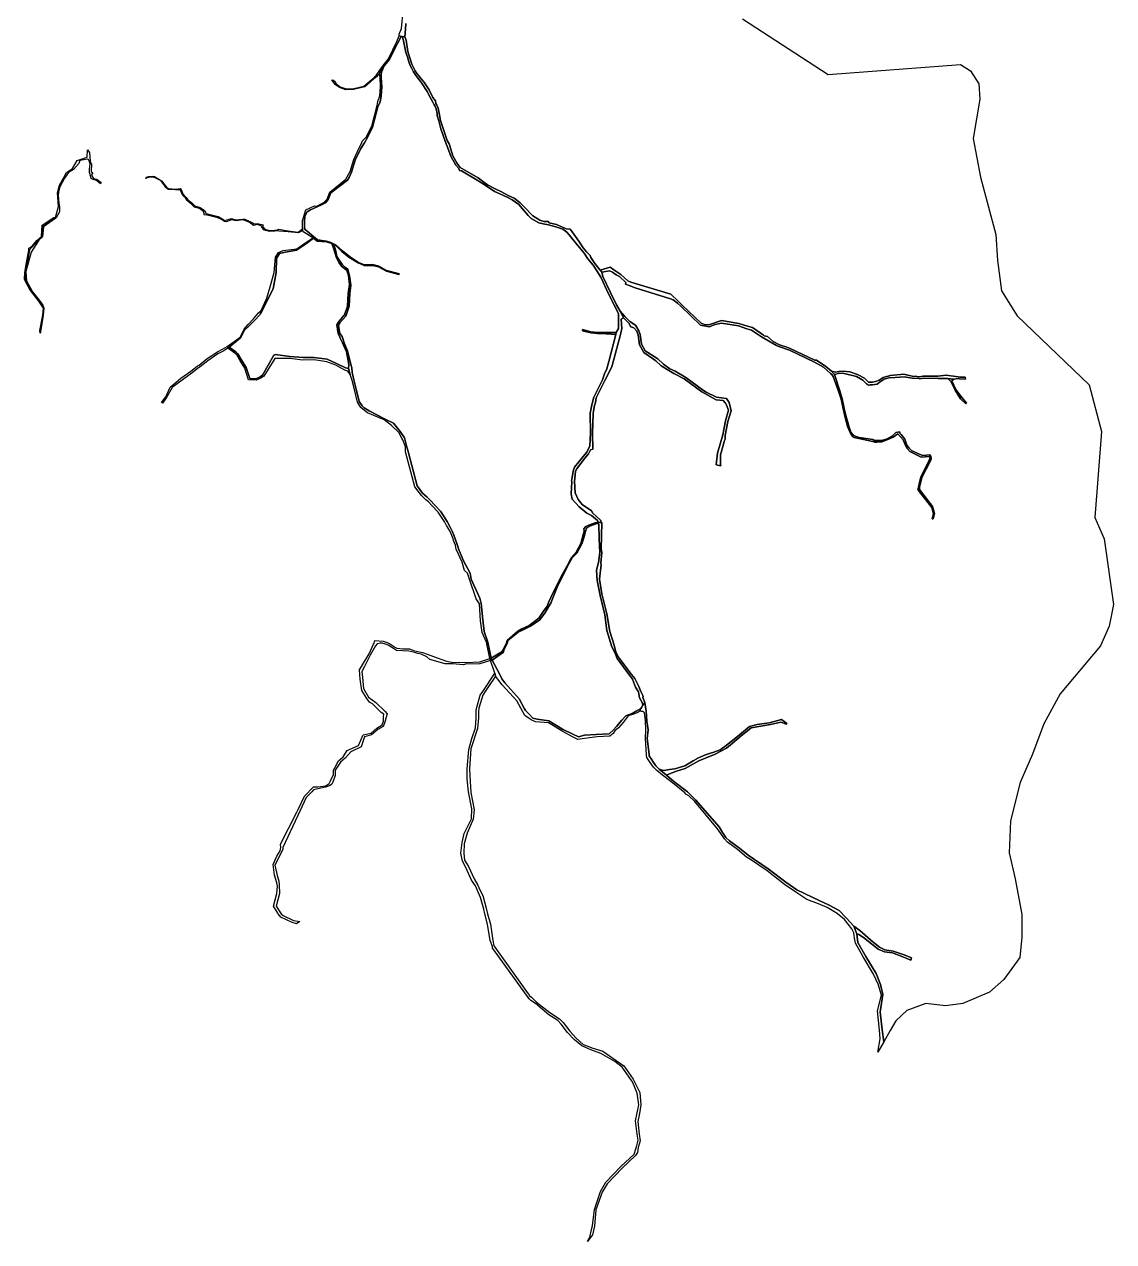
# Model space of a CAD drawing. Extents: x 548434 to 553028, y 1835063 to 1842282.
# Drawn here: x 550827 to 552279, y 1835063 to 1836686 of the extents above; entities that cross this region are included whole.
import ezdxf

# ---------------------------------------------------------------- set-up
doc = ezdxf.new("R2010")
doc.units = 0
doc.layers.add('Level 23', color=7, linetype='Continuous')

msp = doc.modelspace()

# ---------------------------------------------------------------- linework, layer by layer
at = {"layer": 'Level 23'}
for points in [[(551335.949, 1836686.9), (551335.32, 1836679.44), (551334.64, 1836669.19), (551330.75, 1836669.78), (551329.76, 1836669.53), (551327.09, 1836670.34), (551327.09, 1836672.77), (551330.19, 1836680.15), (551332.22, 1836703.25)], [(551784.3, 1836693.11), (551898.44, 1836618.73), (552074.65, 1836632.01), (552087.94, 1836623.93), (552099.34, 1836606.35), (552100.78, 1836585.91), (552091.76, 1836533.64), (552101.63, 1836482.02), (552121.77, 1836405.71), (552124.14, 1836371.02), (552129.36, 1836330.63), (552150.18, 1836296.97), (552246.17, 1836205.21), (552262.78, 1836142.99), (552253.61, 1836028.26), (552266.25, 1836000), (552278.87, 1835912.33), (552273.06, 1835883.28), (552261.45, 1835857.13), (552207.74, 1835793.22), (552185.76, 1835752.98), (552170.57, 1835712.82), (552154.3, 1835674.82), (552141.28, 1835623.8), (552139.52, 1835581.17), (552147.8, 1835546.73), (552156.48, 1835498.97), (552156.48, 1835468.57), (552153.82, 1835441.74), (552132.62, 1835412.44), (552113.43, 1835395.26), (552078.1, 1835380.11), (552054.88, 1835377.08), (552028.63, 1835380.11), (552003.39, 1835371.02), (551988.82, 1835357.22), (551980.91, 1835344.25), (551972.4612, 1835329.0264), (551970.38, 1835345.11), (551967.71, 1835369.01), (551971.43, 1835392.17), (551968.34, 1835405.76), (551962.61, 1835420.41), (551948.84, 1835443.19), (551938.13, 1835461.59), (551936.98, 1835469.07), (551936.76, 1835472.97), (551939.22, 1835472.18), (551945.51, 1835468.14), (551956.34, 1835459.93), (551965.13, 1835452.65), (551973.37, 1835449.35), (551984.32, 1835447.68), (551997.97, 1835442.66), (552008.7, 1835437.88), (552009.4, 1835441.06), (551999.62, 1835444.99), (551985.02, 1835450.28), (551974.17, 1835451.82), (551966.94, 1835455.21), (551958.34, 1835462), (551940.51, 1835477.47), (551932.61, 1835483.24), (551922.28, 1835494.68), (551913.07, 1835504.27), (551898.87, 1835511.77), (551887.3, 1835517.08), (551856.87, 1835531.7), (551842.19, 1835542.13), (551818.68, 1835559.78), (551791.86, 1835578.29), (551780.16, 1835587.42), (551766.81, 1835597), (551762.29, 1835601.79), (551757.6, 1835608.34), (551753.28, 1835615.64), (551721.73, 1835651.84), (551711.15, 1835662.57), (551692.91, 1835676.14), (551683.27, 1835684.94), (551686.98, 1835686.43), (551696.47, 1835689.86), (551707.98, 1835693.46), (551718.2, 1835699.52), (551726.04, 1835703.98), (551736.16, 1835707.96), (551747.97, 1835712.74), (551762.92, 1835720.65), (551781.93, 1835736.51), (551795.82, 1835747.62), (551821.49, 1835752.48), (551835.58, 1835755.45), (551842.87, 1835752.51), (551843.46, 1835753.42), (551836.28, 1835758.79), (551820.1, 1835754.67), (551803.85, 1835752.15), (551793.85, 1835749.82), (551780.42, 1835738.4), (551777.76, 1835736.38), (551760.73, 1835722.77), (551754.43, 1835718.67), (551746.03, 1835715.54), (551741.89, 1835714.04), (551734.86, 1835711.87), (551725.81, 1835707.93), (551718.54, 1835703.64), (551707.48, 1835696.99), (551694.11, 1835692.98), (551687.25, 1835692.26), (551680.08, 1835691.1), (551677.32, 1835691.36), (551673.38, 1835692.88), (551668.84, 1835697.18), (551664.69, 1835703.06), (551662.05, 1835707.29), (551661.4, 1835708.5), (551660.08, 1835710.72), (551659.85, 1835712.83), (551657.34, 1835733.41), (551658.82, 1835745.32), (551656.91, 1835756.9), (551655.86, 1835770.19), (551654.01, 1835781.72), (551651.57, 1835788.24), (551651.82, 1835789.65), (551651.5, 1835791.06), (551649.01, 1835796.21), (551646.04, 1835802.99), (551640.79, 1835813.64), (551636.48, 1835818.89), (551618.98, 1835842.25), (551615.39, 1835848.67), (551613.17, 1835858.01), (551607.64, 1835876.45), (551603.53, 1835899.66), (551597, 1835926.62), (551593.91, 1835945.88), (551596.15, 1835965.44), (551595.74, 1835967.45), (551597.09, 1835981.82), (551596.13, 1835986.68), (551596.85, 1836020.94), (551594.85, 1836025), (551584.72, 1836033.83), (551582.999, 1836037.1), (551570.93, 1836045.68), (551565.61, 1836052.12), (551561.42, 1836061.08), (551560.52, 1836076.91), (551562.04, 1836089.7), (551563.38, 1836092.89), (551574.06, 1836107.36), (551579.12, 1836113.09), (551581.81, 1836118.27), (551585.05, 1836119.51), (551584.51, 1836140.32), (551585.28, 1836167.35), (551587.23, 1836177.43), (551588.4, 1836181.68), (551589.5, 1836187.72), (551601.03, 1836211.14), (551610.318, 1836229.249), (551621.6, 1836272.205), (551623.575, 1836280.446), (551622.77, 1836292.63), (551625.995, 1836294.614), (551632.828, 1836287.453), (551635.594, 1836282.44), (551639.392, 1836281.356), (551643.54, 1836276.72), (551645.38, 1836272.02), (551646.89, 1836258.49), (551652.9, 1836248.11), (551665.89, 1836239.41), (551669.05, 1836237.1), (551676.06, 1836230.58), (551686.1, 1836224.16), (551692.69, 1836220.46), (551706.82, 1836213.01), (551730.33, 1836195.72), (551734.13, 1836193.54), (551749.41, 1836185.27), (551758.77, 1836184.47), (551761.27, 1836181.12), (551762.12, 1836180.2), (551765.57, 1836171.44), (551761.55, 1836157.34), (551758.21, 1836138.53), (551750.96, 1836114.16), (551749.418, 1836098.397), (551755.32, 1836097.24), (551754.96, 1836098.49), (551754.98, 1836111.77), (551760.57, 1836130.92), (551761.06, 1836132.85), (551761.2, 1836137.72), (551764.64, 1836156.32), (551769.045, 1836170.648), (551766.46, 1836181.62), (551763, 1836186.94), (551749.91, 1836188.5), (551736.11, 1836195.51), (551732.5, 1836197.68), (551708.76, 1836215), (551694.45, 1836223.22), (551687.51, 1836226.65), (551678.99, 1836232.79), (551671.43, 1836239.81), (551670.28, 1836240.78), (551654.59, 1836250.58), (551649.75, 1836259.28), (551648.05, 1836272.09), (551646.327, 1836277.257), (551641.692, 1836284.778), (551634.249, 1836289.51), (551627.519, 1836296.285), (551621.216, 1836303.376), (551616.641, 1836311.892), (551608.29, 1836328.253), (551598.38, 1836349.8), (551596.97, 1836355.37), (551607.13, 1836356.95), (551611.02, 1836355.4), (551615.93, 1836351.83), (551620.34, 1836349.72), (551628.79, 1836341.62), (551628.31, 1836339.34), (551633.42, 1836337.57), (551641.33, 1836334.58), (551688.441, 1836319.799), (551691.968, 1836318.404), (551697.57, 1836313.914), (551702.839, 1836309.5), (551728.25, 1836284.88), (551739.74, 1836282.59), (551748.11, 1836285.68), (551756.33, 1836287.51), (551779.23, 1836283.86), (551790.34, 1836279.87), (551796.35, 1836278.2), (551809.55, 1836269.27), (551829.59, 1836257.38), (551832.8, 1836256.36), (551846.79, 1836251.23), (551879.57, 1836235.62), (551892.33, 1836228.53), (551901.5, 1836220.24), (551903.52, 1836218.79), (551905.14, 1836216.12), (551912.44, 1836196.66), (551915.76, 1836186.2), (551918.35, 1836173.48), (551921.03, 1836161.68), (551922.98, 1836154.82), (551924.21, 1836149.57), (551927.86, 1836141.67), (551931.36, 1836135.68), (551933.1, 1836135.1), (551939.19, 1836133.41), (551957.94, 1836129.71), (551960.48, 1836128.87), (551963.27, 1836128.72), (551969.94, 1836128.99), (551977.91, 1836132.06), (551985.18, 1836135.38), (551991.4, 1836139.96), (551998.51, 1836131.73), (552001.33, 1836124.13), (552003.78, 1836120.16), (552007.51, 1836116.31), (552022.32, 1836108.9), (552032.99, 1836109.78), (552034.19, 1836108.22), (552033, 1836104.44), (552022.1, 1836082.33), (552018.91, 1836068.88), (552017.96, 1836065.27), (552019.06, 1836064.42), (552036.61, 1836041.64), (552038.7, 1836033.16), (552036.95, 1836026.59), (552038.36, 1836026.28), (552040.1, 1836033.38), (552037.32, 1836042.97), (552020.29, 1836065.39), (552020.06, 1836068.69), (552023.43, 1836081.56), (552034.99, 1836103.61), (552035.62, 1836106.3), (552035.35, 1836109.78), (552033.91, 1836111.66), (552024.84, 1836110.89), (552018.82, 1836113.37), (552009.36, 1836117.81), (552006.25, 1836120.79), (552003.41, 1836124.58), (552000.44, 1836132.55), (551995.65, 1836138.91), (551994, 1836140.66), (551994.15, 1836142.51), (551988.76, 1836141.55), (551984.15, 1836137.12), (551977.22, 1836133.28), (551969.97, 1836130.98), (551964.16, 1836130.72), (551960.05, 1836130.8), (551957.88, 1836132.07), (551939.67, 1836135.04), (551932.31, 1836137.79), (551928.68, 1836141.89), (551926.22, 1836149.84), (551924.51, 1836155.15), (551922.4, 1836162.27), (551919.77, 1836173.54), (551917.04, 1836186.69), (551913.99, 1836197.18), (551907.52, 1836217.45), (551907.09, 1836219.13), (551913.58, 1836220.53), (551919.95, 1836220.28), (551936.23, 1836216.31), (551944.6, 1836211.17), (551949.73, 1836206.67), (551952.12, 1836204.51), (551954.57, 1836205), (551957.46, 1836205), (551960.89, 1836205.7), (551963.83, 1836206.24), (551966.91, 1836208.59), (551972.92, 1836212.87), (551980.85, 1836214.74), (551982.06, 1836214.52), (551999.97, 1836215.64), (552010.34, 1836214.09), (552019.94, 1836213.59), (552020.79, 1836213.2), (552025.2, 1836214.11), (552045.04, 1836213.54), (552057.94, 1836213.65), (552061.8, 1836209.76), (552067.57, 1836197.82), (552075.03, 1836186.46), (552082.09, 1836179.69), (552082.84, 1836180.73), (552075.48, 1836189.86), (552068.66, 1836198.97), (552063.43, 1836210.5), (552066.04, 1836212.58), (552071.62, 1836213.74), (552073.5, 1836213.18), (552081.62, 1836212.78), (552080.97, 1836215.15), (552074.07, 1836215.47), (552071.8, 1836215.85), (552055.56, 1836217.88), (552044.49, 1836216.74), (552025.08, 1836216.76), (552019.2, 1836216), (552014.58, 1836216.66), (552012.37, 1836216.26), (551999.34, 1836219.37), (551981.11, 1836217.79), (551978.3, 1836216.89), (551976.11, 1836216.42), (551973.62, 1836215.47), (551971.86, 1836214.87), (551966.55, 1836211.57), (551961.76, 1836209.58), (551957.49, 1836208.5), (551952.24, 1836208.67), (551946.92, 1836213.98), (551937.76, 1836218.99), (551927.41, 1836222.4), (551918.51, 1836223.45), (551912.64, 1836223), (551908.14, 1836222.24), (551903.13, 1836223.25), (551895.25, 1836229.64), (551882.98, 1836238.06), (551880.81, 1836237.94), (551847.77, 1836253.64), (551844.91, 1836254.94), (551833.46, 1836258.63), (551825.06, 1836263.08), (551817.68, 1836269.46), (551813.44, 1836270.47), (551812.15, 1836271.44), (551797.58, 1836281.48), (551791.02, 1836283.36), (551779.54, 1836287.01), (551756.35, 1836290.84), (551739.54, 1836285.14), (551733.66, 1836285.46), (551729.129, 1836287.266), (551704.175, 1836311.322), (551699.05, 1836316.109), (551688.692, 1836325.934), (551635.4, 1836342.04), (551631.67, 1836343.93), (551622.43, 1836352.07), (551613.04, 1836358.69), (551608.08, 1836361.85), (551594.84, 1836358.23), (551587.49, 1836367.03), (551582.05, 1836375.1), (551581.32, 1836377.63), (551576.68, 1836382.28), (551572.22, 1836387.95), (551566.07, 1836396.5), (551557.49, 1836409.25), (551554.57, 1836412.61), (551549.21, 1836413.3), (551536.46, 1836418.7), (551526.59, 1836421.18), (551525.29, 1836422.81), (551519.51, 1836422.8), (551514.22, 1836424.8), (551505.19, 1836430.28), (551501.34, 1836433.88), (551496.38, 1836439.38), (551487.98, 1836447.99), (551479.91, 1836453.8), (551473.11, 1836456.95), (551462.44, 1836463), (551455.59, 1836465.96), (551444.59, 1836472), (551441.45, 1836473.92), (551432.28, 1836480.95), (551408.3, 1836495.11), (551404.3, 1836500.13), (551398.2, 1836510.49), (551394.02, 1836525.16), (551393.31, 1836526.65), (551390.68, 1836531.07), (551382.06, 1836557.45), (551380.21, 1836567.38), (551378.67, 1836574.07), (551376.96, 1836578.19), (551375.79, 1836580.28), (551375.13, 1836583.68), (551371.59, 1836588.2), (551366.83, 1836598.3), (551359.9, 1836609.18), (551358.774, 1836610.188), (551356.26, 1836613.07), (551353.35, 1836616.87), (551350.42, 1836620.21), (551348.22, 1836623.62), (551345.78, 1836628.15), (551343.62, 1836632.57), (551340.37, 1836643.74), (551338.5, 1836649.4), (551336.12, 1836664.71), (551334.64, 1836669.19), (551335.32, 1836679.44), (551335.949, 1836686.9)]]:
    msp.add_lwpolyline(points, dxfattribs=at)
for points in [[(551212.58, 1836402.77), (551218.02, 1836398.34), (551217.64, 1836396.62), (551213.08, 1836400.36), (551211.9405, 1836401.2489), (551199.896, 1836408.559), (551198.228, 1836410.879), (551198.009, 1836413.212), (551197.92, 1836423.69), (551202.55, 1836438.36), (551213.94, 1836443.63), (551217.17, 1836443.51), (551223.74, 1836447.02), (551226.89, 1836448.86), (551231.11, 1836452.78), (551234.48, 1836462.22), (551255.62, 1836479.25), (551261.6, 1836489.74), (551264.702, 1836500), (551266.34, 1836505.42), (551273.66, 1836520.96), (551277.14, 1836527.62), (551277.66, 1836529.81), (551282.95, 1836535.31), (551290.61, 1836549.92), (551297.78, 1836577.53), (551298.52, 1836583), (551301.11, 1836590.45), (551302.05, 1836602.12), (551301.51, 1836615.74), (551300.84, 1836618.72), (551301.18, 1836620.9), (551305.49, 1836631.1), (551312.79, 1836639.71), (551323.64, 1836663), (551327.09, 1836670.34), (551329.76, 1836669.53), (551319.22, 1836650.16), (551313.98, 1836638.69), (551306.87, 1836630.53), (551303.47, 1836622.21), (551302.94, 1836618.35), (551302.74, 1836614.83), (551303.72, 1836602.4), (551303.02, 1836589.79), (551301.57, 1836582.32), (551298.46, 1836575.66), (551291.15, 1836548.67), (551284.48, 1836534.76), (551280.8, 1836527.9), (551275.81, 1836520.23), (551268.31, 1836504.48), (551263.19, 1836488.52), (551260.224, 1836481.639), (551257.94, 1836478), (551235.88, 1836460.93), (551232.48, 1836452.06), (551228.75, 1836447.76), (551223.49, 1836445.03), (551217.75, 1836442.52), (551208.57, 1836438.32), (551204.44, 1836435.79), (551201.37, 1836430.04), (551200.62, 1836421.9), (551200.638, 1836413.655), (551201.79, 1836412.425)], [(551330.75, 1836669.78), (551331.13, 1836668.6), (551332.82, 1836663.72), (551335.853, 1836648.399), (551337.85, 1836642.25), (551339.78, 1836635.82), (551341.38, 1836631.11), (551343.56, 1836626.81), (551346.08, 1836622.24), (551348.14, 1836618.88), (551350.84, 1836615.28), (551354.16, 1836611.49), (551356.83, 1836607.9), (551363.98, 1836596.33), (551369.17, 1836586.87), (551371.85, 1836582.13), (551373.48, 1836578.39), (551374.35, 1836577.14), (551376.14, 1836573), (551377.7, 1836566.76), (551377.69, 1836564.39), (551379.55, 1836556.95), (551382.31, 1836546.24), (551388.05, 1836530.14), (551396.33, 1836509.27), (551402.45, 1836498.09), (551406.31, 1836493.37), (551407.32, 1836491.04), (551410.13, 1836490.28), (551432.87, 1836476.65), (551440.2, 1836472.16), (551453.84, 1836463.05), (551460.92, 1836459.7), (551471.71, 1836454.72), (551477.61, 1836451.65), (551486.42, 1836445.37), (551498.74, 1836431.01), (551502.69, 1836426.87), (551513.14, 1836421.24), (551518.64, 1836419.63), (551525.85, 1836418.55), (551535.74, 1836415.94), (551545, 1836412.57), (551550.47, 1836408.9), (551553.48, 1836405.2), (551556.96, 1836400.55), (551562.68, 1836393.73), (551568.95, 1836386.08), (551573.3, 1836380.47), (551578.32, 1836373.21), (551585.17, 1836364.6), (551590.16, 1836357.08), (551595.47, 1836348.51), (551605.636, 1836326.406), (551619.12, 1836300.29), (551618.928, 1836280.339), (551616.065, 1836274.935), (551609.584, 1836274.837), (551602.815, 1836274.9), (551591.35, 1836274.892), (551582.425, 1836275.732), (551574.059, 1836277.882), (551571.711, 1836279.132), (551570.51, 1836278.08), (551572.97, 1836276.77), (551582.513, 1836274.317), (551590.964, 1836273.661), (551602.763, 1836273.019), (551609.156, 1836272.749), (551615.387, 1836272.26), (551606.318, 1836236.393), (551603.462, 1836226.606), (551600.57, 1836219.892), (551597.78, 1836211.96), (551586.09, 1836188.69), (551583.58, 1836178.54), (551581.56, 1836167.24), (551581.65, 1836140.82), (551581.01, 1836123.25), (551579.08, 1836120.33), (551577.01, 1836115.16), (551572.17, 1836109.58), (551560.31, 1836095.36), (551558.85, 1836089.98), (551557.11, 1836079.02), (551556.66, 1836077.22), (551557.07, 1836075.73), (551555.96, 1836059.69), (551557.44, 1836052.67), (551566.86, 1836042.37), (551577.135, 1836034.116), (551583, 1836031.05), (551591.27, 1836024.24), (551591.95, 1836021.87), (551587.89, 1836021.13), (551581.74, 1836019.09), (551575.45, 1836016.29), (551572.76, 1836013), (551573.17, 1836010.56), (551572.316, 1836006.848), (551568.96, 1835993.48), (551562.86, 1835982.05), (551556.08, 1835974.36), (551552.78, 1835967.84), (551542.09, 1835948.77), (551528.96, 1835921.68), (551526.31, 1835915.98), (551523.94, 1835909.97), (551519.19, 1835903.39), (551512.9, 1835894.26), (551500, 1835884.33), (551490.33, 1835879.94), (551485.16, 1835876.77), (551470.78, 1835864.27), (551470.01, 1835860.95), (551465.48, 1835851.98), (551463.61, 1835849.11), (551458.44, 1835846.05), (551449.26, 1835840.53), (551445.16, 1835862.02), (551440.34, 1835876.39), (551438.32, 1835891.87), (551436.12, 1835913.46), (551434.2, 1835920.94), (551422.94, 1835946.04), (551421.46, 1835954.03), (551412.5, 1835970.33), (551405.76, 1835986.56), (551405.57, 1835988.43), (551403.86, 1835993.63), (551399.66, 1836004.72), (551397.34, 1836010.17), (551394.8, 1836015.52), (551390.88, 1836022.9), (551381.93, 1836036.76), (551374.39, 1836044.93), (551368.17, 1836051.47), (551364.21, 1836055.3), (551358.15, 1836060.67), (551350.816, 1836070.556), (551338.8, 1836116.42), (551336.56, 1836123.94), (551334.07, 1836134.39), (551328.36, 1836143.09), (551319.43, 1836153.98), (551308.39, 1836159.53), (551287.12, 1836170.7), (551280.44, 1836174.65), (551277.64, 1836177), (551273.69, 1836182.99), (551269.71, 1836199.24), (551266.38, 1836211.88), (551264.55, 1836219.86), (551264.312, 1836221.535), (551263.6, 1836228.03), (551262.32, 1836232.23), (551257.99, 1836250.64), (551253.64, 1836261.35), (551250.77, 1836269.77), (551247.71, 1836273.8), (551245.98, 1836283.88), (551247.91, 1836287.61), (551255.64, 1836296.57), (551260.3, 1836310.09), (551261.33, 1836326.76), (551262.51, 1836338.16), (551260.83, 1836350.29), (551258.46, 1836359.43), (551255.27, 1836361.66), (551251.6, 1836364.92), (551248.06, 1836369.36), (551243.69, 1836376.08), (551242.22, 1836385.11), (551239.831, 1836392.136), (551242.71, 1836390.74), (551250.56, 1836382.91), (551259.72, 1836375.21), (551272.45, 1836367.65), (551280.09, 1836364.1), (551291.73, 1836364.19), (551299.37, 1836362.63), (551310, 1836356.88), (551326.36, 1836352.07), (551327.42, 1836353.31), (551310.21, 1836357.48), (551299.71, 1836363.24), (551291.5, 1836365.6), (551280.31, 1836365.08), (551272.51, 1836368.36), (551260.79, 1836376.18), (551251.17, 1836383.97), (551242.76, 1836391.48), (551235.96, 1836394.71), (551230.17, 1836396.8), (551218.02, 1836398.34), (551212.58, 1836402.77), (551201.79, 1836412.425), (551200.638, 1836413.655), (551200.62, 1836421.9), (551201.37, 1836430.04), (551204.44, 1836435.79), (551208.57, 1836438.32), (551217.75, 1836442.52), (551223.49, 1836445.03), (551228.75, 1836447.76), (551232.48, 1836452.06), (551235.88, 1836460.93), (551257.94, 1836478), (551260.224, 1836481.639), (551263.19, 1836488.52), (551268.31, 1836504.48), (551275.81, 1836520.23), (551280.8, 1836527.9), (551284.48, 1836534.76), (551291.15, 1836548.67), (551298.46, 1836575.66), (551301.57, 1836582.32), (551303.02, 1836589.79), (551303.72, 1836602.4), (551302.74, 1836614.83), (551302.94, 1836618.35), (551303.47, 1836622.21), (551306.87, 1836630.53), (551313.98, 1836638.69), (551319.22, 1836650.16), (551329.76, 1836669.53)], [(551594.85, 1836025), (551596.85, 1836020.94), (551591.95, 1836021.87), (551591.27, 1836024.24), (551583, 1836031.05), (551577.135, 1836034.116), (551566.86, 1836042.37), (551557.44, 1836052.67), (551555.96, 1836059.69), (551557.07, 1836075.73), (551556.66, 1836077.22), (551557.11, 1836079.02), (551558.85, 1836089.98), (551560.31, 1836095.36), (551572.17, 1836109.58), (551577.01, 1836115.16), (551579.08, 1836120.33), (551581.01, 1836123.25), (551581.65, 1836140.82), (551581.56, 1836167.24), (551583.58, 1836178.54), (551586.09, 1836188.69), (551597.78, 1836211.96), (551600.57, 1836219.892), (551603.462, 1836226.606), (551606.318, 1836236.393), (551615.387, 1836272.26), (551616.065, 1836274.935), (551618.928, 1836280.339), (551619.12, 1836300.29), (551605.636, 1836326.406), (551595.47, 1836348.51), (551590.16, 1836357.08), (551585.17, 1836364.6), (551578.32, 1836373.21), (551573.3, 1836380.47), (551568.95, 1836386.08), (551562.68, 1836393.73), (551556.96, 1836400.55), (551553.48, 1836405.2), (551550.47, 1836408.9), (551545, 1836412.57), (551535.74, 1836415.94), (551525.85, 1836418.55), (551518.64, 1836419.63), (551513.14, 1836421.24), (551502.69, 1836426.87), (551498.74, 1836431.01), (551486.42, 1836445.37), (551477.61, 1836451.65), (551471.71, 1836454.72), (551460.92, 1836459.7), (551453.84, 1836463.05), (551440.2, 1836472.16), (551432.87, 1836476.65), (551410.13, 1836490.28), (551407.32, 1836491.04), (551406.31, 1836493.37), (551402.45, 1836498.09), (551396.33, 1836509.27), (551388.05, 1836530.14), (551382.31, 1836546.24), (551379.55, 1836556.95), (551377.69, 1836564.39), (551377.7, 1836566.76), (551376.14, 1836573), (551374.35, 1836577.14), (551373.48, 1836578.39), (551371.85, 1836582.13), (551369.17, 1836586.87), (551363.98, 1836596.33), (551356.83, 1836607.9), (551354.16, 1836611.49), (551350.84, 1836615.28), (551348.14, 1836618.88), (551346.08, 1836622.24), (551343.56, 1836626.81), (551341.38, 1836631.11), (551339.78, 1836635.82), (551337.85, 1836642.25), (551335.853, 1836648.399), (551332.82, 1836663.72), (551331.13, 1836668.6), (551330.75, 1836669.78), (551334.64, 1836669.19), (551336.12, 1836664.71), (551338.5, 1836649.4), (551340.37, 1836643.74), (551343.62, 1836632.57), (551345.78, 1836628.15), (551348.22, 1836623.62), (551350.42, 1836620.21), (551353.35, 1836616.87), (551356.26, 1836613.07), (551358.774, 1836610.188), (551359.9, 1836609.18), (551366.83, 1836598.3), (551371.59, 1836588.2), (551375.13, 1836583.68), (551375.79, 1836580.28), (551376.96, 1836578.19), (551378.67, 1836574.07), (551380.21, 1836567.38), (551382.06, 1836557.45), (551390.68, 1836531.07), (551393.31, 1836526.65), (551394.02, 1836525.16), (551398.2, 1836510.49), (551404.3, 1836500.13), (551408.3, 1836495.11), (551432.28, 1836480.95), (551441.45, 1836473.92), (551444.59, 1836472), (551455.59, 1836465.96), (551462.44, 1836463), (551473.11, 1836456.95), (551479.91, 1836453.8), (551487.98, 1836447.99), (551496.38, 1836439.38), (551501.34, 1836433.88), (551505.19, 1836430.28), (551514.22, 1836424.8), (551519.51, 1836422.8), (551525.29, 1836422.81), (551526.59, 1836421.18), (551536.46, 1836418.7), (551549.21, 1836413.3), (551554.57, 1836412.61), (551557.49, 1836409.25), (551566.07, 1836396.5), (551572.22, 1836387.95), (551576.68, 1836382.28), (551581.32, 1836377.63), (551582.05, 1836375.1), (551587.49, 1836367.03), (551594.84, 1836358.23), (551596.97, 1836355.37), (551598.38, 1836349.8), (551608.29, 1836328.253), (551616.641, 1836311.892), (551621.216, 1836303.376), (551625.995, 1836294.614), (551622.77, 1836292.63), (551623.575, 1836280.446), (551621.6, 1836272.205), (551610.318, 1836229.249), (551601.03, 1836211.14), (551589.5, 1836187.72), (551588.4, 1836181.68), (551587.23, 1836177.43), (551585.28, 1836167.35), (551584.51, 1836140.32), (551585.05, 1836119.51), (551581.81, 1836118.27), (551579.12, 1836113.09), (551574.06, 1836107.36), (551563.38, 1836092.89), (551562.04, 1836089.7), (551560.52, 1836076.91), (551561.42, 1836061.08), (551565.61, 1836052.12), (551570.93, 1836045.68), (551582.999, 1836037.1), (551584.72, 1836033.83)], [(551301.18, 1836620.9), (551296.67, 1836615.74), (551292.79, 1836612.78), (551281.19, 1836602.55), (551265.91, 1836598.69), (551255.69, 1836598.39), (551247.56, 1836601.51), (551241.77, 1836605.36), (551239.25, 1836608.65), (551237.24, 1836611.16), (551238.58, 1836611.87), (551240.76, 1836610.04), (551242.89, 1836606.36), (551248.49, 1836602.47), (551256.2, 1836599.86), (551266.45, 1836600.39), (551279.68, 1836603.36), (551292.92, 1836614.66), (551293.66, 1836615.24), (551296.14, 1836617.62), (551301.27, 1836624.64), (551305.49, 1836631.1)], [(550838.43, 1836329.06), (550847.28, 1836318.21), (550851.9, 1836311.31), (550853.39, 1836307.16), (550852.69, 1836297.92), (550849.47, 1836278.68), (550849.16, 1836276.83), (550849.16, 1836274.39), (550848.84, 1836274.32), (550848.52, 1836274.25), (550847.96, 1836277.76), (550852.29, 1836298.16), (550852.77, 1836307.42), (550846.62, 1836316.74), (550834.73, 1836332.44), (550827.48, 1836345.46), (550828.01, 1836354.82), (550830.78, 1836370.33), (550833.27, 1836384.31), (550833.53, 1836387.26), (550837.5, 1836389.79), (550843.93, 1836397.7), (550850.24, 1836402.75), (550851.01, 1836418.24), (550866.91, 1836428.41), (550868.93, 1836428.19), (550872.97, 1836443.04), (550871.69, 1836461.15), (550874.46, 1836471.42), (550880.07, 1836481.51), (550883.77, 1836488.16), (550891.47, 1836493.48), (550897.67, 1836504.45), (550911.1, 1836508.8), (550911.4035, 1836518.3234), (550912.32, 1836517.13), (550914.43, 1836514.88), (550915.36, 1836503.49), (550916.7, 1836500), (550916.75, 1836499.87), (550916.28, 1836489.72), (550918.75, 1836487.9), (550917.08, 1836485.65), (550918.51, 1836481.54), (550919.63, 1836480.36), (550919.94, 1836480.13), (550924.58, 1836478.99), (550930.03, 1836475.05), (550928.76, 1836473.34), (550923.74, 1836477.67), (550918.96, 1836479.05), (550916.54, 1836480.3), (550915.97, 1836482.26), (550914.4, 1836488.29), (550914.48, 1836492.53), (550915.21, 1836499.89), (550915.17, 1836500), (550913.42, 1836504.98), (550911.49, 1836506.11), (550906.91, 1836505.23), (550901.24, 1836504.35), (550899.92, 1836500.39), (550899.59, 1836500), (550893.09, 1836492.32), (550886.08, 1836488.45), (550880.92, 1836480.57), (550874.71, 1836469.32), (550872.92, 1836462.55), (550872.97, 1836460.85), (550872.72, 1836458.1), (550872.72, 1836458.08), (550873.48, 1836446.9), (550874.45, 1836442.54), (550874.28, 1836435.61), (550869.9, 1836427.68), (550869.46, 1836427.37), (550869.2722, 1836427.2316), (550867.62, 1836427.73), (550851.97, 1836417.92), (550851.28, 1836402.68), (550846.74, 1836399.39), (550843.92, 1836396.57), (550837.81, 1836389.05), (550834.36, 1836384.97), (550828.88, 1836354.65), (550828.34, 1836344.61), (550835.39, 1836332.78)], [(551192.21, 1836408.5), (551198.009, 1836413.212), (551198.228, 1836410.879), (551192.71, 1836407.59), (551178.93, 1836409.3), (551166.87, 1836410.22), (551165.41, 1836410.49), (551161.14, 1836409.98), (551157.788, 1836409.858), (551154.3, 1836409.73), (551148.96, 1836410.78), (551146.7, 1836411.77), (551143.5, 1836416.23), (551142.89, 1836417.35), (551137.71, 1836419), (551132.7, 1836417.47), (551127.15, 1836421.91), (551121.14, 1836424.19), (551118.36, 1836425.04), (551109.53, 1836423.93), (551103.48, 1836425.1), (551096.52, 1836422.61), (551094.04, 1836422.9), (551090.03, 1836425.67), (551085.29, 1836427.92), (551069.34, 1836431.91), (551067.61, 1836431.39), (551066.35, 1836436.03), (551060.99, 1836440.31), (551053.96, 1836442.14), (551049.96, 1836446.1), (551048.7, 1836447.13), (551044.34, 1836451.05), (551042.37, 1836454.51), (551038.72, 1836457.74), (551037.53, 1836459.18), (551035.62, 1836464.84), (551028.79, 1836464.99), (551019.31, 1836465.77), (551016.11, 1836468.08), (551014.46, 1836470.41), (551009.78, 1836476.91), (551000.95, 1836481.69), (551000, 1836481.788), (550996.01, 1836482.2), (550991.3, 1836481.03), (550989.79, 1836480.22), (550989.01, 1836480.87), (550991.03, 1836482.5), (550992.96, 1836483.03), (550997.7, 1836483.52), (551000, 1836483.06), (551000.95, 1836482.87), (551010.23, 1836477.29), (551015.25, 1836470.78), (551016.68, 1836468.76), (551019.49, 1836466.98), (551028.73, 1836466.04), (551035.22, 1836467.12), (551036.1, 1836466.46), (551038.75, 1836459.93), (551043.15, 1836455.08), (551045.09, 1836451.81), (551048.9, 1836448.96), (551049.98, 1836448.2), (551051.43, 1836446.77), (551054.81, 1836443.69), (551061.7, 1836441.74), (551067.71, 1836437.69), (551069.75, 1836433.5), (551085.6, 1836429.64), (551090.46, 1836426.71), (551094.37, 1836424.22), (551103.51, 1836426.97), (551109.46, 1836425.19), (551118.22, 1836425.96), (551121.22, 1836425.88), (551127.89, 1836423.07), (551132.34, 1836420.51), (551133.04, 1836419.94), (551137.97, 1836420.34), (551145.46, 1836418.62), (551144.9, 1836416.2), (551147.33, 1836413.15), (551149.16, 1836412.24), (551154.3, 1836411.11), (551161.43, 1836411.3), (551164.66, 1836411.42), (551165.21, 1836411.39), (551166.07, 1836412.85), (551179.11, 1836410.43)], [(550838.43, 1836329.06), (550835.39, 1836332.78), (550828.34, 1836344.61), (550828.88, 1836354.65), (550834.36, 1836384.97), (550837.81, 1836389.05), (550843.92, 1836396.57), (550846.74, 1836399.39), (550851.28, 1836402.68), (550851.97, 1836417.92), (550867.62, 1836427.73), (550869.2722, 1836427.2316), (550869.27, 1836427.23), (550852.83, 1836415.6), (550851.7, 1836402.47), (550846.85, 1836397.96), (550836.64, 1836382.01), (550829.64, 1836356.1), (550830.27, 1836343.98)], [(551115.8, 1836268.27), (551100.391, 1836255.259), (551098.81, 1836253.92), (551093.18, 1836250.31), (551085.29, 1836246.41), (551072.15, 1836237.18), (551061.89, 1836228.95), (551059.43, 1836227.7), (551051.16, 1836221.24), (551024.64, 1836201.61), (551016.95, 1836188.1), (551011.38, 1836180.71), (551010.06, 1836181.59), (551015.9, 1836188.93), (551021.79, 1836201.89), (551029.54, 1836208.6), (551035.75, 1836213.98), (551049.33, 1836223.48), (551055.65, 1836228.32), (551057.97, 1836230.38), (551060.42, 1836231.55), (551071.18, 1836240.06), (551084.68, 1836248.93), (551091.61, 1836252.84), (551097.62, 1836256.37), (551110.18, 1836265.32), (551114.84, 1836268.51), (551120.4, 1836279.49), (551125.83, 1836285.38), (551132.87, 1836292.95), (551139.45, 1836301.24), (551142.91, 1836304.34), (551150.42, 1836320.69), (551155.09, 1836335.68), (551160.52, 1836355.09), (551162.03, 1836375.25), (551166.13, 1836381.37), (551172.38, 1836384.39), (551190.42, 1836386.67), (551201.35, 1836393.97), (551211.9405, 1836401.2489), (551213.08, 1836400.36), (551210.94, 1836399.21), (551202.16, 1836392.9), (551190.13, 1836384.65), (551173.01, 1836381.72), (551167.46, 1836380.18), (551163.27, 1836373.55), (551163.03, 1836355.04), (551159.08, 1836332.99), (551143.49, 1836302.62), (551142.04, 1836300.27), (551141.37, 1836298.52), (551134.45, 1836291.35), (551127, 1836283.78), (551120.97, 1836278.06)], [(551237.22, 1836393.4), (551240.14, 1836384.47), (551243.21, 1836374.52), (551246.88, 1836367.79), (551249.98, 1836363.4), (551254.19, 1836360.28), (551257.02, 1836357.39), (551259.16, 1836351.03), (551260.79, 1836338.77), (551259.15, 1836326.82), (551258.15, 1836310.1), (551253.93, 1836298.4), (551246.93, 1836289.94), (551243.75, 1836284.94), (551245.72, 1836273.76), (551247.9, 1836268.52), (551248.66, 1836266.26), (551251.19, 1836261.25), (551256.54, 1836249.36), (551259.75, 1836232.2), (551259.27, 1836226.93), (551255.22, 1836227.97), (551243.22, 1836233.7), (551231.02, 1836239.29), (551213.211, 1836241.415), (551199.05, 1836241.47), (551181.18, 1836242.89), (551161.44, 1836245.46), (551159.83, 1836244.79), (551144.922, 1836218.159), (551141.596, 1836215.601), (551136.115, 1836213.321), (551127.761, 1836213.597), (551123.232, 1836228.146), (551116.332, 1836238.914), (551112.123, 1836246.45), (551109.084, 1836249.14), (551100.391, 1836255.259), (551115.8, 1836268.27), (551120.97, 1836278.06), (551127, 1836283.78), (551134.45, 1836291.35), (551141.37, 1836298.52), (551142.04, 1836300.27), (551143.49, 1836302.62), (551159.08, 1836332.99), (551163.03, 1836355.04), (551163.27, 1836373.55), (551167.46, 1836380.18), (551173.01, 1836381.72), (551190.13, 1836384.65), (551202.16, 1836392.9), (551210.94, 1836399.21), (551213.08, 1836400.36), (551217.64, 1836396.62), (551230.06, 1836395.65)], [(551242.71, 1836390.74), (551239.831, 1836392.136), (551237.22, 1836393.4), (551230.06, 1836395.65), (551217.64, 1836396.62), (551218.02, 1836398.34), (551230.17, 1836396.8), (551235.96, 1836394.71), (551242.76, 1836391.48), (551251.17, 1836383.97), (551260.79, 1836376.18), (551272.51, 1836368.36), (551280.31, 1836365.08), (551291.5, 1836365.6), (551299.71, 1836363.24), (551310.21, 1836357.48), (551327.42, 1836353.31), (551326.36, 1836352.07), (551310, 1836356.88), (551299.37, 1836362.63), (551291.73, 1836364.19), (551280.09, 1836364.1), (551272.45, 1836367.65), (551259.72, 1836375.21), (551250.56, 1836382.91)], [(551239.831, 1836392.136), (551242.22, 1836385.11), (551243.69, 1836376.08), (551248.06, 1836369.36), (551251.6, 1836364.92), (551255.27, 1836361.66), (551258.46, 1836359.43), (551260.83, 1836350.29), (551262.51, 1836338.16), (551261.33, 1836326.76), (551260.3, 1836310.09), (551255.64, 1836296.57), (551247.91, 1836287.61), (551245.98, 1836283.88), (551247.71, 1836273.8), (551250.77, 1836269.77), (551253.64, 1836261.35), (551257.99, 1836250.64), (551262.32, 1836232.23), (551263.6, 1836228.03), (551264.312, 1836221.535), (551264.55, 1836219.86), (551266.38, 1836211.88), (551269.71, 1836199.24), (551273.69, 1836182.99), (551277.64, 1836177), (551280.44, 1836174.65), (551287.12, 1836170.7), (551308.39, 1836159.53), (551319.43, 1836153.98), (551328.36, 1836143.09), (551334.07, 1836134.39), (551336.56, 1836123.94), (551338.8, 1836116.42), (551350.816, 1836070.556), (551358.15, 1836060.67), (551364.21, 1836055.3), (551368.17, 1836051.47), (551374.39, 1836044.93), (551381.93, 1836036.76), (551390.88, 1836022.9), (551394.8, 1836015.52), (551397.34, 1836010.17), (551399.66, 1836004.72), (551403.86, 1835993.63), (551405.57, 1835988.43), (551405.76, 1835986.56), (551412.5, 1835970.33), (551421.46, 1835954.03), (551422.94, 1835946.04), (551434.2, 1835920.94), (551436.12, 1835913.46), (551438.32, 1835891.87), (551440.34, 1835876.39), (551445.16, 1835862.02), (551449.26, 1835840.53), (551447.53, 1835840.13), (551443.31, 1835862.09), (551437.45, 1835874.86), (551435.17, 1835890.34), (551433.76, 1835913.27), (551429.7, 1835919.96), (551420.45, 1835945.98), (551418.1, 1835953.9), (551414.1, 1835957.68), (551410.61, 1835968.5), (551403.01, 1835986.11), (551401.77, 1835991.52), (551399.49, 1835997.78), (551398.63, 1836000), (551396.99, 1836004.23), (551394.24, 1836010.67), (551390.06, 1836017.43), (551388.9, 1836019.54), (551387.81, 1836021.99), (551378.91, 1836035.43), (551370.64, 1836043.76), (551365.91, 1836049.26), (551362.37, 1836051.61), (551356.46, 1836057.77), (551347.61, 1836069.07), (551335.34, 1836115.72), (551335.19, 1836122.43), (551331.73, 1836131.93), (551330.6, 1836134.21), (551326.62, 1836141.57), (551316.74, 1836151.14), (551306.74, 1836158.27), (551284.845, 1836167.822), (551278.43, 1836172.62), (551275.63, 1836174.96), (551271.15, 1836182.07), (551267.25, 1836199), (551264.16, 1836210.84), (551261.59, 1836219.12), (551259.27, 1836226.93), (551259.75, 1836232.2), (551256.54, 1836249.36), (551251.19, 1836261.25), (551248.66, 1836266.26), (551247.9, 1836268.52), (551245.72, 1836273.76), (551243.75, 1836284.94), (551246.93, 1836289.94), (551253.93, 1836298.4), (551258.15, 1836310.1), (551259.15, 1836326.82), (551260.79, 1836338.77), (551259.16, 1836351.03), (551257.02, 1836357.39), (551254.19, 1836360.28), (551249.98, 1836363.4), (551246.88, 1836367.79), (551243.21, 1836374.52), (551240.14, 1836384.47), (551237.22, 1836393.4)], [(551607.13, 1836356.95), (551596.97, 1836355.37), (551594.84, 1836358.23), (551608.08, 1836361.85), (551613.04, 1836358.69), (551622.43, 1836352.07), (551631.67, 1836343.93), (551635.4, 1836342.04), (551688.692, 1836325.934), (551699.05, 1836316.109), (551704.175, 1836311.322), (551729.129, 1836287.266), (551733.66, 1836285.46), (551739.54, 1836285.14), (551756.35, 1836290.84), (551779.54, 1836287.01), (551791.02, 1836283.36), (551797.58, 1836281.48), (551812.15, 1836271.44), (551813.44, 1836270.47), (551817.68, 1836269.46), (551825.06, 1836263.08), (551833.46, 1836258.63), (551844.91, 1836254.94), (551847.77, 1836253.64), (551880.81, 1836237.94), (551882.98, 1836238.06), (551895.25, 1836229.64), (551903.13, 1836223.25), (551907.09, 1836219.13), (551907.52, 1836217.45), (551913.99, 1836197.18), (551917.04, 1836186.69), (551919.77, 1836173.54), (551922.4, 1836162.27), (551924.51, 1836155.15), (551926.22, 1836149.84), (551928.68, 1836141.89), (551932.31, 1836137.79), (551939.67, 1836135.04), (551957.88, 1836132.07), (551960.05, 1836130.8), (551964.16, 1836130.72), (551969.97, 1836130.98), (551977.22, 1836133.28), (551984.15, 1836137.12), (551988.76, 1836141.55), (551994.15, 1836142.51), (551994, 1836140.66), (551995.65, 1836138.91), (552000.44, 1836132.55), (552003.41, 1836124.58), (552006.25, 1836120.79), (552009.36, 1836117.81), (552018.82, 1836113.37), (552024.84, 1836110.89), (552033.91, 1836111.66), (552035.35, 1836109.78), (552035.62, 1836106.3), (552034.99, 1836103.61), (552023.43, 1836081.56), (552020.06, 1836068.69), (552020.29, 1836065.39), (552037.32, 1836042.97), (552040.1, 1836033.38), (552038.36, 1836026.28), (552036.95, 1836026.59), (552038.7, 1836033.16), (552036.61, 1836041.64), (552019.06, 1836064.42), (552017.96, 1836065.27), (552018.91, 1836068.88), (552022.1, 1836082.33), (552033, 1836104.44), (552034.19, 1836108.22), (552032.99, 1836109.78), (552022.32, 1836108.9), (552007.51, 1836116.31), (552003.78, 1836120.16), (552001.33, 1836124.13), (551998.51, 1836131.73), (551991.4, 1836139.96), (551985.18, 1836135.38), (551977.91, 1836132.06), (551969.94, 1836128.99), (551963.27, 1836128.72), (551960.48, 1836128.87), (551957.94, 1836129.71), (551939.19, 1836133.41), (551933.1, 1836135.1), (551931.36, 1836135.68), (551927.86, 1836141.67), (551924.21, 1836149.57), (551922.98, 1836154.82), (551921.03, 1836161.68), (551918.35, 1836173.48), (551915.76, 1836186.2), (551912.44, 1836196.66), (551905.14, 1836216.12), (551903.52, 1836218.79), (551901.5, 1836220.24), (551892.33, 1836228.53), (551879.57, 1836235.62), (551846.79, 1836251.23), (551832.8, 1836256.36), (551829.59, 1836257.38), (551809.55, 1836269.27), (551796.35, 1836278.2), (551790.34, 1836279.87), (551779.23, 1836283.86), (551756.33, 1836287.51), (551748.11, 1836285.68), (551739.74, 1836282.59), (551728.25, 1836284.88), (551702.839, 1836309.5), (551697.57, 1836313.914), (551691.968, 1836318.404), (551688.441, 1836319.799), (551641.33, 1836334.58), (551633.42, 1836337.57), (551628.31, 1836339.34), (551628.79, 1836341.62), (551620.34, 1836349.72), (551615.93, 1836351.83), (551611.02, 1836355.4)], [(551632.828, 1836287.453), (551625.995, 1836294.614), (551621.216, 1836303.376), (551627.519, 1836296.285), (551634.249, 1836289.51), (551641.692, 1836284.778), (551646.327, 1836277.257), (551648.05, 1836272.09), (551649.75, 1836259.28), (551654.59, 1836250.58), (551670.28, 1836240.78), (551671.43, 1836239.81), (551678.99, 1836232.79), (551687.51, 1836226.65), (551694.45, 1836223.22), (551708.76, 1836215), (551732.5, 1836197.68), (551736.11, 1836195.51), (551749.91, 1836188.5), (551763, 1836186.94), (551766.46, 1836181.62), (551769.045, 1836170.648), (551764.64, 1836156.32), (551761.2, 1836137.72), (551761.06, 1836132.85), (551760.57, 1836130.92), (551754.98, 1836111.77), (551754.96, 1836098.49), (551755.32, 1836097.24), (551749.418, 1836098.397), (551750.96, 1836114.16), (551758.21, 1836138.53), (551761.55, 1836157.34), (551765.57, 1836171.44), (551762.12, 1836180.2), (551761.27, 1836181.12), (551758.77, 1836184.47), (551749.41, 1836185.27), (551734.13, 1836193.54), (551730.33, 1836195.72), (551706.82, 1836213.01), (551692.69, 1836220.46), (551686.1, 1836224.16), (551676.06, 1836230.58), (551669.05, 1836237.1), (551665.89, 1836239.41), (551652.9, 1836248.11), (551646.89, 1836258.49), (551645.38, 1836272.02), (551643.54, 1836276.72), (551639.392, 1836281.356), (551635.594, 1836282.44)], [(551615.387, 1836272.26), (551609.156, 1836272.749), (551602.763, 1836273.019), (551590.964, 1836273.661), (551582.513, 1836274.317), (551572.97, 1836276.77), (551570.51, 1836278.08), (551571.711, 1836279.132), (551574.059, 1836277.882), (551582.425, 1836275.732), (551591.35, 1836274.892), (551602.815, 1836274.9), (551609.584, 1836274.837), (551616.065, 1836274.935)], [(551107.839, 1836247.565), (551098.81, 1836253.92), (551100.391, 1836255.259), (551109.084, 1836249.14), (551112.123, 1836246.45), (551116.332, 1836238.914), (551123.232, 1836228.146), (551127.761, 1836213.597), (551136.115, 1836213.321), (551141.596, 1836215.601), (551144.922, 1836218.159), (551159.83, 1836244.79), (551161.44, 1836245.46), (551181.18, 1836242.89), (551199.05, 1836241.47), (551213.211, 1836241.415), (551231.02, 1836239.29), (551243.22, 1836233.7), (551255.22, 1836227.97), (551259.27, 1836226.93), (551261.59, 1836219.12), (551258.56, 1836223.36), (551254.45, 1836224.77), (551242.63, 1836231.55), (551230.3, 1836235.89), (551213.82, 1836238.54), (551198.14, 1836238.04), (551181.84, 1836240.45), (551161.16, 1836240.34), (551146.43, 1836216.79), (551142.609, 1836213.851), (551136.483, 1836211.303), (551126.27, 1836211.64), (551121.398, 1836227.292), (551114.611, 1836237.883), (551110.539, 1836245.175)], [(552071.62, 1836213.74), (552066.04, 1836212.58), (552057.94, 1836213.65), (552045.04, 1836213.54), (552025.2, 1836214.11), (552020.79, 1836213.2), (552019.94, 1836213.59), (552010.34, 1836214.09), (551999.97, 1836215.64), (551982.06, 1836214.52), (551980.85, 1836214.74), (551972.92, 1836212.87), (551966.91, 1836208.59), (551963.83, 1836206.24), (551960.89, 1836205.7), (551957.46, 1836205), (551954.57, 1836205), (551952.12, 1836204.51), (551949.73, 1836206.67), (551944.6, 1836211.17), (551936.23, 1836216.31), (551919.95, 1836220.28), (551913.58, 1836220.53), (551907.09, 1836219.13), (551903.13, 1836223.25), (551908.14, 1836222.24), (551912.64, 1836223), (551918.51, 1836223.45), (551927.41, 1836222.4), (551937.76, 1836218.99), (551946.92, 1836213.98), (551952.24, 1836208.67), (551957.49, 1836208.5), (551961.76, 1836209.58), (551966.55, 1836211.57), (551971.86, 1836214.87), (551973.62, 1836215.47), (551976.11, 1836216.42), (551978.3, 1836216.89), (551981.11, 1836217.79), (551999.34, 1836219.37), (552012.37, 1836216.26), (552014.58, 1836216.66), (552019.2, 1836216), (552025.08, 1836216.76), (552044.49, 1836216.74), (552055.56, 1836217.88), (552071.8, 1836215.85), (552074.07, 1836215.47), (552080.97, 1836215.15), (552081.62, 1836212.78), (552073.5, 1836213.18)], [(552066.04, 1836212.58), (552063.43, 1836210.5), (552068.66, 1836198.97), (552075.48, 1836189.86), (552082.84, 1836180.73), (552082.09, 1836179.69), (552075.03, 1836186.46), (552067.57, 1836197.82), (552061.8, 1836209.76), (552057.94, 1836213.65)], [(551466.09, 1835848.59), (551450.7, 1835838.04), (551449.26, 1835840.53), (551458.44, 1835846.05), (551463.61, 1835849.11), (551465.48, 1835851.98), (551470.01, 1835860.95), (551470.78, 1835864.27), (551485.16, 1835876.77), (551490.33, 1835879.94), (551500, 1835884.33), (551512.9, 1835894.26), (551519.19, 1835903.39), (551523.94, 1835909.97), (551526.31, 1835915.98), (551528.96, 1835921.68), (551542.09, 1835948.77), (551552.78, 1835967.84), (551556.08, 1835974.36), (551562.86, 1835982.05), (551568.96, 1835993.48), (551572.316, 1836006.848), (551573.17, 1836010.56), (551572.76, 1836013), (551575.45, 1836016.29), (551581.74, 1836019.09), (551587.89, 1836021.13), (551591.95, 1836021.87), (551592.42, 1836020.28), (551588.74, 1836019.89), (551581.65, 1836017.06), (551576.74, 1836014.44), (551575.11, 1836009.83), (551574.4, 1836005.83), (551572.507, 1836000), (551570.29, 1835993.17), (551563.73, 1835980.8), (551557.51, 1835974.28), (551553.14, 1835966.37), (551543.71, 1835948.31), (551537.61, 1835935.26), (551531.39, 1835919.84), (551528.83, 1835914.16), (551525.99, 1835909.01), (551521.03, 1835900.91), (551514.09, 1835891.6), (551500.82, 1835882.92), (551500, 1835882.525), (551491.05, 1835878.21), (551485.34, 1835875.49), (551471.54, 1835864.24), (551470.93, 1835860.28), (551466.48, 1835851.3)], [(551649.97, 1835774.74), (551648.85, 1835773.46), (551645.83, 1835771.68), (551642.67, 1835770.19), (551638.18, 1835767.55), (551629.01, 1835764.06), (551623.65, 1835757.9), (551616.57, 1835749.55), (551612.1, 1835744.74), (551606.55, 1835739.87), (551589.22, 1835738.94), (551573.68, 1835737.95), (551565.88, 1835735.74), (551558.1, 1835739.21), (551544.61, 1835746.27), (551526.34, 1835757.3), (551510.57, 1835759.18), (551505.12, 1835760.8), (551500, 1835766.004), (551495.31, 1835770.77), (551493.93, 1835773.27), (551486.56, 1835786.31), (551467.67, 1835808.02), (551463.68, 1835813.14), (551460.68, 1835819.64), (551450.7, 1835838.04), (551466.09, 1835848.59), (551466.48, 1835851.3), (551470.93, 1835860.28), (551471.54, 1835864.24), (551485.34, 1835875.49), (551491.05, 1835878.21), (551500, 1835882.525), (551500.82, 1835882.92), (551514.09, 1835891.6), (551521.03, 1835900.91), (551525.99, 1835909.01), (551528.83, 1835914.16), (551531.39, 1835919.84), (551537.61, 1835935.26), (551543.71, 1835948.31), (551553.14, 1835966.37), (551557.51, 1835974.28), (551563.73, 1835980.8), (551570.29, 1835993.17), (551572.507, 1836000), (551574.4, 1836005.83), (551575.11, 1836009.83), (551576.74, 1836014.44), (551581.65, 1836017.06), (551588.74, 1836019.89), (551592.42, 1836020.28), (551593.14, 1836018.92), (551593.29, 1836000.27), (551593.304, 1836000), (551594.25, 1835981.4), (551592.39, 1835968.28), (551589.98, 1835958.27), (551590.9, 1835944.27), (551594.68, 1835924.29), (551601.05, 1835898.35), (551603.78, 1835877.48), (551610.21, 1835855.83), (551614.11, 1835848.36), (551617.36, 1835840.5), (551633.75, 1835817.94), (551637.92, 1835812.62), (551641.82, 1835802.18), (551645.68, 1835795.88), (551647.3, 1835788.06), (551650.63, 1835781.79), (551651.34, 1835777.9)], [(551596.85, 1836020.94), (551596.13, 1835986.68), (551597.09, 1835981.82), (551595.74, 1835967.45), (551596.15, 1835965.44), (551593.91, 1835945.88), (551597, 1835926.62), (551603.53, 1835899.66), (551607.64, 1835876.45), (551613.17, 1835858.01), (551615.39, 1835848.67), (551618.98, 1835842.25), (551636.48, 1835818.89), (551640.79, 1835813.64), (551646.04, 1835802.99), (551649.01, 1835796.21), (551651.5, 1835791.06), (551651.82, 1835789.65), (551651.57, 1835788.24), (551654.01, 1835781.72), (551651.34, 1835777.9), (551650.63, 1835781.79), (551647.3, 1835788.06), (551645.68, 1835795.88), (551641.82, 1835802.18), (551637.92, 1835812.62), (551633.75, 1835817.94), (551617.36, 1835840.5), (551614.11, 1835848.36), (551610.21, 1835855.83), (551603.78, 1835877.48), (551601.05, 1835898.35), (551594.68, 1835924.29), (551590.9, 1835944.27), (551589.98, 1835958.27), (551592.39, 1835968.28), (551594.25, 1835981.4), (551593.304, 1836000), (551593.29, 1836000.27), (551593.14, 1836018.92), (551592.42, 1836020.28), (551591.95, 1836021.87)], [(551434.46, 1835835.78), (551447.53, 1835840.13), (551448.51, 1835837.45), (551434.25, 1835833.26), (551415.4, 1835832.69), (551412.64, 1835831.82), (551397.73, 1835833.22), (551388.02, 1835833.14), (551367.66, 1835838.74), (551363.56, 1835842.3), (551356.28, 1835846.13), (551352.21, 1835846.93), (551351.86, 1835847.03), (551347.66, 1835848.23), (551339.66, 1835850.17), (551323.34, 1835850.99), (551319.15, 1835853.61), (551312.21, 1835857.91), (551308.87, 1835859.42), (551304.04, 1835860.53), (551301.75, 1835860.88), (551297.45, 1835859.94), (551295.13, 1835857.33), (551288.42, 1835844.8), (551280.72, 1835829.55), (551277.17, 1835822.88), (551278.2, 1835815.1), (551279.33, 1835800.36), (551286.21, 1835788.52), (551295.7, 1835781.8), (551307.8, 1835769.86), (551310.93, 1835766.32), (551309.69, 1835762.22), (551307.97, 1835755.58), (551305.7, 1835749.58), (551298.68, 1835745.66), (551290.1, 1835738.44), (551280.83, 1835735.78), (551276.47, 1835722.49), (551262.38, 1835715.66), (551254.83, 1835707.47), (551248.83, 1835701.88), (551241.45, 1835691.29), (551241.41, 1835684.26), (551238.47, 1835675.36), (551237.02, 1835672.84), (551234.79, 1835671.04), (551228.91, 1835668.68), (551218.61, 1835666.32), (551212.8, 1835665.18), (551210.48, 1835662.57), (551202.84, 1835655.01), (551195.04, 1835637.71), (551171.79, 1835588.44), (551171.67, 1835585.58), (551170.11, 1835582.71), (551166.61, 1835574.89), (551161.39, 1835564.57), (551164.16, 1835551.1), (551166.68, 1835543.32), (551166.98, 1835538.39), (551167.28, 1835527.18), (551163.11, 1835510.29), (551167.66, 1835502.36), (551169.84, 1835500), (551172.23, 1835497.42), (551186.28, 1835490.76), (551194.36, 1835489.47), (551189.9, 1835486.54), (551184.41, 1835488.52), (551169.25, 1835495.2), (551165.8, 1835500), (551165.38, 1835500.58), (551159.6, 1835510.25), (551163.67, 1835527.01), (551164.86, 1835536.77), (551163.98, 1835541.1), (551160.74, 1835551.33), (551158.8, 1835565.56), (551163.9, 1835576.77), (551168.29, 1835583.63), (551169.21, 1835588.11), (551168.98, 1835592.87), (551190.61, 1835635.3), (551192.42, 1835639), (551200.73, 1835656.69), (551212.69, 1835669.19), (551218.58, 1835669.02), (551229.05, 1835670.5), (551233.41, 1835673.46), (551235.46, 1835677.04), (551239.51, 1835685.44), (551239.47, 1835691.25), (551241.21, 1835694.42), (551245.9, 1835703.78), (551252.33, 1835709.18), (551257.76, 1835717.66), (551272.77, 1835724.49), (551279.08, 1835738.73), (551289.43, 1835740.64), (551297.05, 1835747.52), (551304.15, 1835751.98), (551306.03, 1835756.72), (551305.99, 1835762.29), (551306.51, 1835766.02), (551303.09, 1835768.45), (551291.35, 1835779.97), (551287.4, 1835782.16), (551283.97, 1835787.1), (551277.34, 1835797.54), (551274.81, 1835812.83), (551273.9, 1835825.13), (551277.87, 1835831.81), (551286.84, 1835846.28), (551292.58, 1835859.27), (551293.57, 1835860.72), (551294.12, 1835862.28), (551294.6, 1835864.38), (551305.66, 1835863.33), (551310.94, 1835861.44), (551315.18, 1835859.32), (551322.02, 1835854.85), (551323.91, 1835853.88), (551331.87, 1835853.35), (551340.46, 1835853.26), (551346.05, 1835851.16), (551358.07, 1835848.47), (551365.52, 1835845.64), (551372.72, 1835842.85), (551390, 1835836.67), (551399.45, 1835835.03), (551406.71, 1835835.55), (551416.18, 1835835.11)], [(551450.7, 1835838.04), (551448.51, 1835837.45), (551447.53, 1835840.13), (551449.26, 1835840.53)], [(551450.7, 1835838.04), (551460.68, 1835819.64), (551463.68, 1835813.14), (551467.67, 1835808.02), (551486.56, 1835786.31), (551493.93, 1835773.27), (551495.31, 1835770.77), (551500, 1835766.004), (551505.12, 1835760.8), (551510.57, 1835759.18), (551526.34, 1835757.3), (551544.61, 1835746.27), (551558.1, 1835739.21), (551565.88, 1835735.74), (551573.68, 1835737.95), (551589.22, 1835738.94), (551606.55, 1835739.87), (551612.1, 1835744.74), (551616.57, 1835749.55), (551623.65, 1835757.9), (551629.01, 1835764.06), (551638.18, 1835767.55), (551642.67, 1835770.19), (551645.83, 1835771.68), (551648.85, 1835773.46), (551647.39, 1835769.98), (551643.92, 1835767.73), (551639.19, 1835766), (551631.84, 1835763.83), (551625.33, 1835754.84), (551618.92, 1835748.03), (551614.31, 1835743.63), (551612.08, 1835740.29), (551607.37, 1835736.87), (551590.56, 1835736.05), (551573.86, 1835733.5), (551564.9, 1835732.43), (551557.78, 1835735.72), (551544.78, 1835742.75), (551525.75, 1835754.33), (551508.57, 1835755.87), (551502.92, 1835758.61), (551500, 1835760.467), (551494.16, 1835764.18), (551483.78, 1835783.83), (551464.31, 1835805.25), (551455.46, 1835816.88), (551454.16, 1835820.84), (551454.08, 1835822.13), (551448.51, 1835837.45)], [(551443.88, 1835804.14), (551454.16, 1835820.84), (551455.46, 1835816.88), (551445.08, 1835801.74), (551441.29, 1835796.43), (551438.48, 1835791.35), (551433.13, 1835774.27), (551432.63, 1835769.49), (551432.72, 1835761.28), (551431.22, 1835747.08), (551422.26, 1835719.71), (551420.63, 1835693.25), (551420.97, 1835683.75), (551422.45, 1835661.67), (551427, 1835638.4), (551425.69, 1835626.07), (551417.4, 1835607.45), (551413.66, 1835593.27), (551412.93, 1835580.62), (551413.86, 1835571.56), (551419.37, 1835563.16), (551426.61, 1835546.4), (551431.71, 1835538.16), (551434.4, 1835531.75), (551438.52, 1835524.41), (551442.89, 1835507.38), (551444.8, 1835500), (551448.39, 1835486.13), (551451.83, 1835464.32), (551453.24, 1835456.99), (551454.81, 1835454.77), (551456.36, 1835452.32), (551498.66, 1835393.06), (551500, 1835391.3), (551500.24, 1835390.99), (551503.04, 1835388.9), (551510.09, 1835382.27), (551527.81, 1835368.16), (551540.4, 1835359.76), (551545.6, 1835354.97), (551554.24, 1835343.32), (551562.62, 1835334), (551572.26, 1835325.83), (551578.41, 1835323.38), (551583.51, 1835321.1), (551598.35, 1835316.59), (551616.22, 1835304.42), (551626.35, 1835297.15), (551638.8, 1835279.33), (551647.56, 1835261.79), (551648.83, 1835245.17), (551647, 1835233.6), (551644.84, 1835222.98), (551646.68, 1835206.31), (551647.81, 1835197.1), (551645.23, 1835188.54), (551644.62, 1835181.78), (551641.82, 1835177.8), (551624.06, 1835160.92), (551604.08, 1835140.05), (551597.2, 1835128.77), (551588.93, 1835105.11), (551587.17, 1835083.28), (551585.94, 1835077.72), (551584.655, 1835071.808), (551577.719, 1835062.789), (551580.9, 1835068.49), (551582.99, 1835079.21), (551584.49, 1835083.73), (551587.37, 1835105.72), (551595.09, 1835129.85), (551602.25, 1835142.19), (551622.37, 1835163.07), (551639.86, 1835179.36), (551642.43, 1835186.58), (551643.05, 1835189.13), (551645.46, 1835198.22), (551644, 1835206.23), (551641.99, 1835223.79), (551644.1, 1835234.4), (551646.19, 1835245.29), (551644, 1835260.6), (551637.78, 1835275.83), (551636.39, 1835277.57), (551624.21, 1835295.62), (551614.4, 1835303.08), (551595.37, 1835313.49), (551582.34, 1835318.58), (551570.1, 1835324.01), (551560.71, 1835331.65), (551551.02, 1835341.46), (551542.77, 1835352.74), (551538.21, 1835357.58), (551526.24, 1835365.32), (551508.36, 1835380.5), (551502.26, 1835384.28), (551500.53, 1835385.94), (551500, 1835386.68), (551453.07, 1835451.92), (551451.23, 1835454.02), (551451.32, 1835456.43), (551448.19, 1835464.48), (551444.48, 1835485.87), (551441.08, 1835500), (551439.61, 1835506.12), (551435.37, 1835521.8), (551428.75, 1835537.25), (551423.16, 1835544.86), (551415.82, 1835561.78), (551411.28, 1835570.12), (551409.11, 1835580.93), (551410.8, 1835595.1), (551413.57, 1835606.82), (551423.06, 1835626.73), (551423.65, 1835639.74), (551419.44, 1835662.7), (551417.47, 1835679.76), (551417.32, 1835693.25), (551419.53, 1835719.16), (551423.74, 1835733.8), (551428.41, 1835747.72), (551429.53, 1835760.58), (551429.5, 1835772.01), (551434.83, 1835791.32), (551438.21, 1835796.42)], [(551936.76, 1835472.97), (551936.98, 1835469.07), (551938.13, 1835461.59), (551948.84, 1835443.19), (551962.61, 1835420.41), (551968.34, 1835405.76), (551971.43, 1835392.17), (551967.71, 1835369.01), (551970.38, 1835345.11), (551972.4612, 1835329.0264), (551964.83, 1835315.275), (551967.83, 1835333.36), (551966.94, 1835344.79), (551964.07, 1835370.73), (551969.5, 1835391.51), (551965.15, 1835406.28), (551958.92, 1835419.47), (551945.09, 1835442.55), (551934.81, 1835460.92), (551933.63, 1835467.22), (551932.73, 1835474.33), (551930.23, 1835480.07), (551920.3, 1835492.32), (551910.811, 1835500), (551910.28, 1835500.43), (551897.06, 1835508.47), (551885.49, 1835513.2), (551870.23, 1835519.17), (551855.42, 1835528.79), (551840.35, 1835539.08), (551817.11, 1835556.99), (551795.21, 1835572.44), (551789.48, 1835575.39), (551777.54, 1835585.49), (551764.31, 1835595.35), (551760.18, 1835599.86), (551755.32, 1835606.99), (551751.24, 1835613.04), (551720.95, 1835649.48), (551712.86, 1835657.2), (551708.93, 1835659.42), (551707.3, 1835661.05), (551691.22, 1835674.65), (551681.2, 1835682.25), (551677.91, 1835684.77), (551670.24, 1835690.98), (551665.96, 1835695.41), (551661.4, 1835701.43), (551656.9, 1835708.44), (551656.58, 1835711.61), (551654.9, 1835733.4), (551655.7, 1835745.16), (551655.09, 1835757.42), (551653.68, 1835767.69), (551652, 1835769.63), (551649.4, 1835769.75), (551647.39, 1835769.98), (551648.85, 1835773.46), (551649.97, 1835774.74), (551651.34, 1835777.9), (551654.01, 1835781.72), (551655.86, 1835770.19), (551656.91, 1835756.9), (551658.82, 1835745.32), (551657.34, 1835733.41), (551659.85, 1835712.83), (551660.08, 1835710.72), (551661.4, 1835708.5), (551662.05, 1835707.29), (551664.69, 1835703.06), (551668.84, 1835697.18), (551673.38, 1835692.88), (551683.27, 1835684.94), (551692.91, 1835676.14), (551711.15, 1835662.57), (551721.73, 1835651.84), (551753.28, 1835615.64), (551757.6, 1835608.34), (551762.29, 1835601.79), (551766.81, 1835597), (551780.16, 1835587.42), (551791.86, 1835578.29), (551818.68, 1835559.78), (551842.19, 1835542.13), (551856.87, 1835531.7), (551887.3, 1835517.08), (551898.87, 1835511.77), (551913.07, 1835504.27), (551922.28, 1835494.68), (551932.61, 1835483.24)], [(551686.98, 1835686.43), (551683.27, 1835684.94), (551673.38, 1835692.88), (551677.32, 1835691.36), (551680.08, 1835691.1), (551687.25, 1835692.26), (551694.11, 1835692.98), (551707.48, 1835696.99), (551718.54, 1835703.64), (551725.81, 1835707.93), (551734.86, 1835711.87), (551741.89, 1835714.04), (551746.03, 1835715.54), (551754.43, 1835718.67), (551760.73, 1835722.77), (551777.76, 1835736.38), (551780.42, 1835738.4), (551793.85, 1835749.82), (551803.85, 1835752.15), (551820.1, 1835754.67), (551836.28, 1835758.79), (551843.46, 1835753.42), (551842.87, 1835752.51), (551835.58, 1835755.45), (551821.49, 1835752.48), (551795.82, 1835747.62), (551781.93, 1835736.51), (551762.92, 1835720.65), (551747.97, 1835712.74), (551736.16, 1835707.96), (551726.04, 1835703.98), (551718.2, 1835699.52), (551707.98, 1835693.46), (551696.47, 1835689.86)], [(551939.22, 1835472.18), (551936.76, 1835472.97), (551932.61, 1835483.24), (551940.51, 1835477.47), (551958.34, 1835462), (551966.94, 1835455.21), (551974.17, 1835451.82), (551985.02, 1835450.28), (551999.62, 1835444.99), (552009.4, 1835441.06), (552008.7, 1835437.88), (551997.97, 1835442.66), (551984.32, 1835447.68), (551973.37, 1835449.35), (551965.13, 1835452.65), (551956.34, 1835459.93), (551945.51, 1835468.14)]]:
    msp.add_lwpolyline(points, close=True, dxfattribs=at)

doc.saveas('drawing.dxf')
